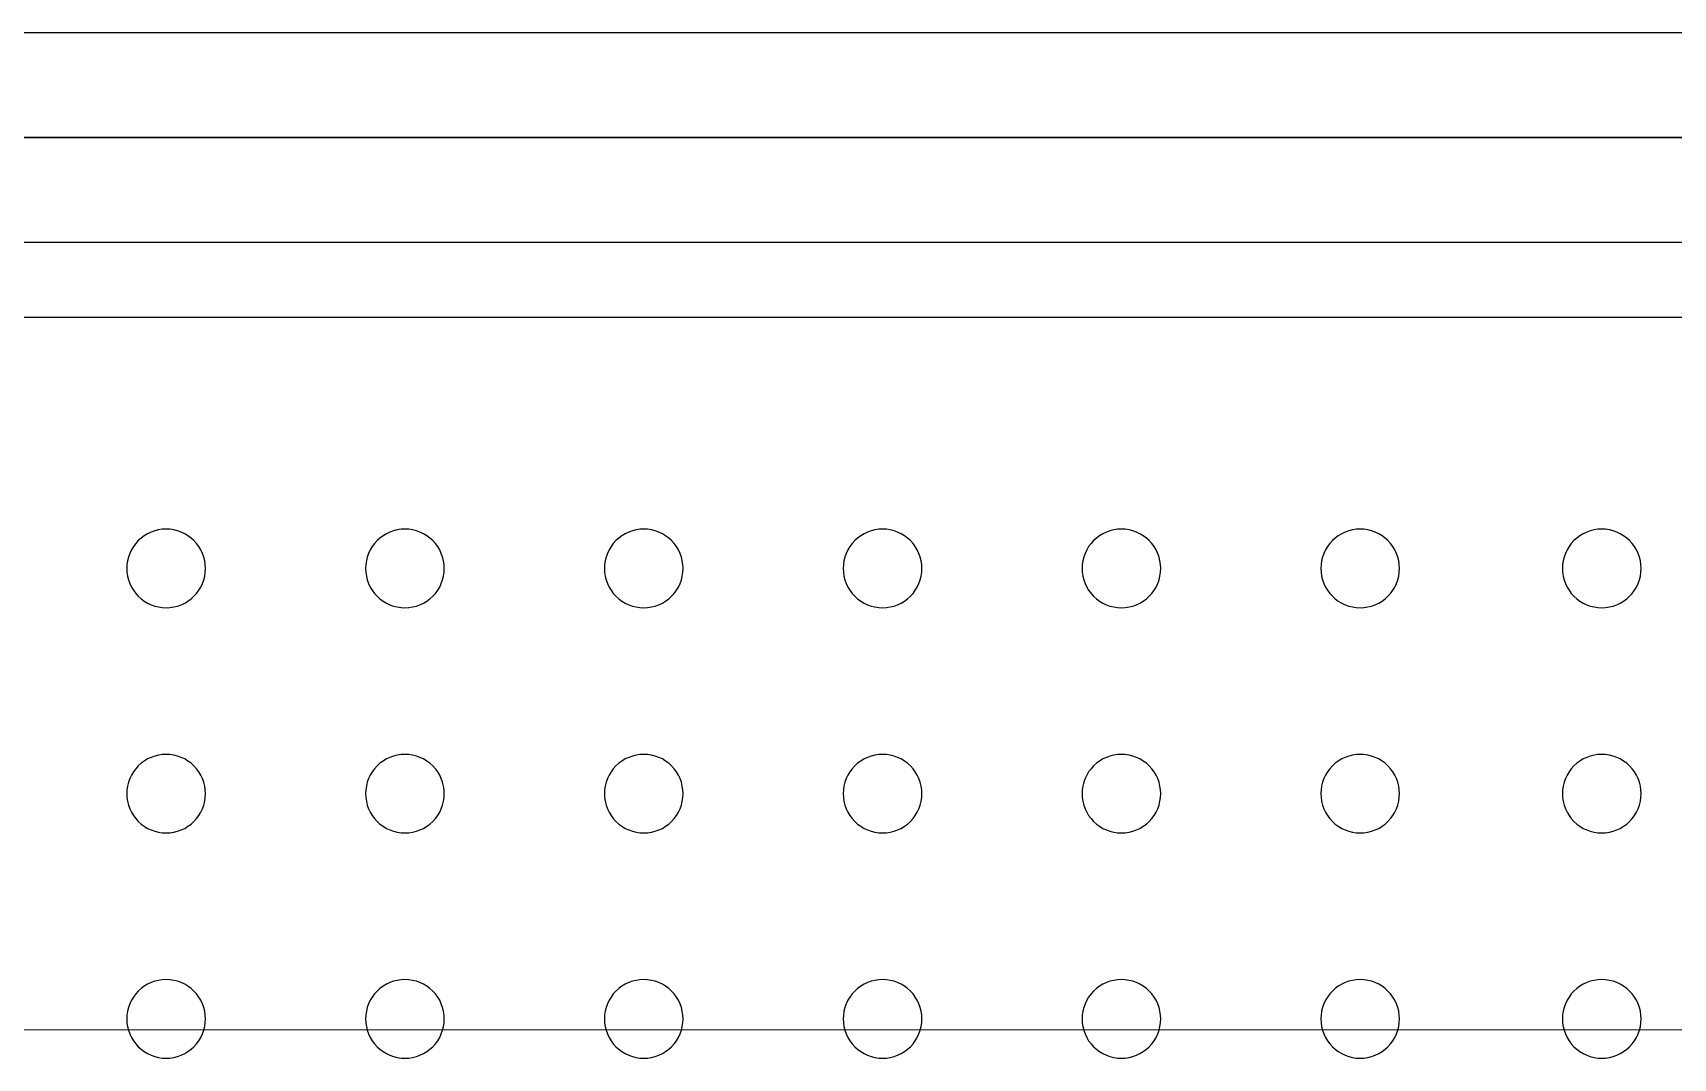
# Model space of a CAD drawing. Header units: millimetres. Extents: x -159872 to 386485, y -250577 to 158966.
# Drawn here: x 158879.3 to 159005.1, y 10078.4 to 10157.1 of the extents above; entities that cross this region are included whole.
import ezdxf

# ---------------------------------------------------------------- set-up
doc = ezdxf.new("R2010")
doc.units = ezdxf.units.MM
doc.layers.get('0').update_dxf_attribs({"lineweight": 25})
doc.layers.add('LDS-equipment-kitchen equipment', color=3, linetype='Continuous', lineweight=13)

# ---------------------------------------------------------------- blocks, each defined once
blk = doc.blocks.new('A$C41f9af21')
at = {"lineweight": 25, "transparency": 33554687}
for points in [[(458.78, 534.84, 0), (149.13, 534.84, 0)], [(110.91, 526.8, 0), (497, 526.8, 0)], [(497, 526.8, 0), (110.91, 526.8, 0)], [(458.78, 518.76, 0), (149.13, 518.76, 0)], [(458.78, 513, 0), (149.13, 513, 0)]]:
    blk.add_polyline3d(points, dxfattribs=at)
at = {"lineweight": 25}
for points in [[(258.39, 493.75, 0), (258.4, 493.45, 0), (258.45, 493.16, 0), (258.52, 492.87, 0), (258.62, 492.59, 0), (258.75, 492.32, 0), (258.9, 492.07, 0), (259.08, 491.83, 0), (259.27, 491.61, 0), (259.49, 491.41, 0), (259.73, 491.24, 0), (259.99, 491.09, 0), (260.25, 490.96, 0), (260.53, 490.86, 0), (260.82, 490.79, 0), (261.11, 490.74, 0), (261.41, 490.73, 0), (261.7, 490.74, 0), (262, 490.79, 0), (262.28, 490.86, 0), (262.56, 490.96, 0), (262.83, 491.09, 0), (263.08, 491.24, 0), (263.32, 491.41, 0), (263.54, 491.61, 0), (263.74, 491.83, 0), (263.92, 492.07, 0), (264.07, 492.32, 0), (264.2, 492.59, 0), (264.3, 492.87, 0), (264.37, 493.16, 0), (264.41, 493.45, 0), (264.43, 493.75, 0), (264.41, 494.04, 0), (264.37, 494.34, 0), (264.3, 494.62, 0), (264.2, 494.9, 0), (264.07, 495.17, 0), (263.92, 495.42, 0), (263.74, 495.66, 0), (263.54, 495.88, 0), (263.32, 496.08, 0), (263.08, 496.26, 0), (262.83, 496.41, 0), (262.56, 496.53, 0), (262.28, 496.63, 0), (262, 496.71, 0), (261.7, 496.75, 0), (261.41, 496.76, 0), (261.11, 496.75, 0), (260.82, 496.71, 0), (260.53, 496.63, 0), (260.25, 496.53, 0), (259.99, 496.41, 0), (259.73, 496.26, 0), (259.49, 496.08, 0), (259.27, 495.88, 0), (259.08, 495.66, 0), (258.9, 495.42, 0), (258.75, 495.17, 0), (258.62, 494.9, 0), (258.52, 494.62, 0), (258.45, 494.34, 0), (258.4, 494.04, 0), (258.39, 493.75, 0)], [(276.71, 493.75, 0), (276.72, 493.45, 0), (276.77, 493.16, 0), (276.84, 492.87, 0), (276.94, 492.59, 0), (277.06, 492.32, 0), (277.22, 492.07, 0), (277.39, 491.83, 0), (277.59, 491.61, 0), (277.81, 491.41, 0), (278.05, 491.24, 0), (278.3, 491.09, 0), (278.57, 490.96, 0), (278.85, 490.86, 0), (279.14, 490.79, 0), (279.43, 490.74, 0), (279.73, 490.73, 0), (280.02, 490.74, 0), (280.31, 490.79, 0), (280.6, 490.86, 0), (280.88, 490.96, 0), (281.15, 491.09, 0), (281.4, 491.24, 0), (281.64, 491.41, 0), (281.86, 491.61, 0), (282.06, 491.83, 0), (282.24, 492.07, 0), (282.39, 492.32, 0), (282.51, 492.59, 0), (282.61, 492.87, 0), (282.69, 493.16, 0), (282.73, 493.45, 0), (282.74, 493.75, 0), (282.73, 494.04, 0), (282.69, 494.34, 0), (282.61, 494.62, 0), (282.51, 494.9, 0), (282.39, 495.17, 0), (282.24, 495.42, 0), (282.06, 495.66, 0), (281.86, 495.88, 0), (281.64, 496.08, 0), (281.4, 496.26, 0), (281.15, 496.41, 0), (280.88, 496.53, 0), (280.6, 496.63, 0), (280.31, 496.71, 0), (280.02, 496.75, 0), (279.73, 496.76, 0), (279.43, 496.75, 0), (279.14, 496.71, 0), (278.85, 496.63, 0), (278.57, 496.53, 0), (278.3, 496.41, 0), (278.05, 496.26, 0), (277.81, 496.08, 0), (277.59, 495.88, 0), (277.39, 495.66, 0), (277.22, 495.42, 0), (277.06, 495.17, 0), (276.94, 494.9, 0), (276.84, 494.62, 0), (276.77, 494.34, 0), (276.72, 494.04, 0), (276.71, 493.75, 0)], [(295.03, 493.75, 0), (295.04, 493.45, 0), (295.08, 493.16, 0), (295.16, 492.87, 0), (295.26, 492.59, 0), (295.38, 492.32, 0), (295.54, 492.07, 0), (295.71, 491.83, 0), (295.91, 491.61, 0), (296.13, 491.41, 0), (296.37, 491.24, 0), (296.62, 491.09, 0), (296.89, 490.96, 0), (297.17, 490.86, 0), (297.46, 490.79, 0), (297.75, 490.74, 0), (298.04, 490.73, 0), (298.34, 490.74, 0), (298.63, 490.79, 0), (298.92, 490.86, 0), (299.2, 490.96, 0), (299.47, 491.09, 0), (299.72, 491.24, 0), (299.96, 491.41, 0), (300.18, 491.61, 0), (300.38, 491.83, 0), (300.55, 492.07, 0), (300.71, 492.32, 0), (300.83, 492.59, 0), (300.93, 492.87, 0), (301, 493.16, 0), (301.05, 493.45, 0), (301.06, 493.75, 0), (301.05, 494.04, 0), (301, 494.34, 0), (300.93, 494.62, 0), (300.83, 494.9, 0), (300.71, 495.17, 0), (300.55, 495.42, 0), (300.38, 495.66, 0), (300.18, 495.88, 0), (299.96, 496.08, 0), (299.72, 496.26, 0), (299.47, 496.41, 0), (299.2, 496.53, 0), (298.92, 496.63, 0), (298.63, 496.71, 0), (298.34, 496.75, 0), (298.04, 496.76, 0), (297.75, 496.75, 0), (297.46, 496.71, 0), (297.17, 496.63, 0), (296.89, 496.53, 0), (296.62, 496.41, 0), (296.37, 496.26, 0), (296.13, 496.08, 0), (295.91, 495.88, 0), (295.71, 495.66, 0), (295.54, 495.42, 0), (295.38, 495.17, 0), (295.26, 494.9, 0), (295.16, 494.62, 0), (295.08, 494.34, 0), (295.04, 494.04, 0), (295.03, 493.75, 0)], [(313.34, 493.75, 0), (313.36, 493.45, 0), (313.4, 493.16, 0), (313.47, 492.87, 0), (313.57, 492.59, 0), (313.7, 492.32, 0), (313.85, 492.07, 0), (314.03, 491.83, 0), (314.23, 491.61, 0), (314.45, 491.41, 0), (314.69, 491.24, 0), (314.94, 491.09, 0), (315.21, 490.96, 0), (315.49, 490.86, 0), (315.77, 490.79, 0), (316.07, 490.74, 0), (316.36, 490.73, 0), (316.66, 490.74, 0), (316.95, 490.79, 0), (317.24, 490.86, 0), (317.52, 490.96, 0), (317.79, 491.09, 0), (318.04, 491.24, 0), (318.28, 491.41, 0), (318.5, 491.61, 0), (318.7, 491.83, 0), (318.87, 492.07, 0), (319.02, 492.32, 0), (319.15, 492.59, 0), (319.25, 492.87, 0), (319.32, 493.16, 0), (319.37, 493.45, 0), (319.38, 493.75, 0), (319.37, 494.04, 0), (319.32, 494.34, 0), (319.25, 494.62, 0), (319.15, 494.9, 0), (319.02, 495.17, 0), (318.87, 495.42, 0), (318.7, 495.66, 0), (318.5, 495.88, 0), (318.28, 496.08, 0), (318.04, 496.26, 0), (317.79, 496.41, 0), (317.52, 496.53, 0), (317.24, 496.63, 0), (316.95, 496.71, 0), (316.66, 496.75, 0), (316.36, 496.76, 0), (316.07, 496.75, 0), (315.77, 496.71, 0), (315.49, 496.63, 0), (315.21, 496.53, 0), (314.94, 496.41, 0), (314.69, 496.26, 0), (314.45, 496.08, 0), (314.23, 495.88, 0), (314.03, 495.66, 0), (313.85, 495.42, 0), (313.7, 495.17, 0), (313.57, 494.9, 0), (313.47, 494.62, 0), (313.4, 494.34, 0), (313.36, 494.04, 0), (313.34, 493.75, 0)], [(331.66, 493.75, 0), (331.68, 493.45, 0), (331.72, 493.16, 0), (331.79, 492.87, 0), (331.89, 492.59, 0), (332.02, 492.32, 0), (332.17, 492.07, 0), (332.35, 491.83, 0), (332.55, 491.61, 0), (332.77, 491.41, 0), (333, 491.24, 0), (333.26, 491.09, 0), (333.53, 490.96, 0), (333.8, 490.86, 0), (334.09, 490.79, 0), (334.39, 490.74, 0), (334.68, 490.73, 0), (334.98, 490.74, 0), (335.27, 490.79, 0), (335.56, 490.86, 0), (335.84, 490.96, 0), (336.1, 491.09, 0), (336.36, 491.24, 0), (336.6, 491.41, 0), (336.81, 491.61, 0), (337.01, 491.83, 0), (337.19, 492.07, 0), (337.34, 492.32, 0), (337.47, 492.59, 0), (337.57, 492.87, 0), (337.64, 493.16, 0), (337.68, 493.45, 0), (337.7, 493.75, 0), (337.68, 494.04, 0), (337.64, 494.34, 0), (337.57, 494.62, 0), (337.47, 494.9, 0), (337.34, 495.17, 0), (337.19, 495.42, 0), (337.01, 495.66, 0), (336.81, 495.88, 0), (336.6, 496.08, 0), (336.36, 496.26, 0), (336.1, 496.41, 0), (335.84, 496.53, 0), (335.56, 496.63, 0), (335.27, 496.71, 0), (334.98, 496.75, 0), (334.68, 496.76, 0), (334.39, 496.75, 0), (334.09, 496.71, 0), (333.8, 496.63, 0), (333.53, 496.53, 0), (333.26, 496.41, 0), (333, 496.26, 0), (332.77, 496.08, 0), (332.55, 495.88, 0), (332.35, 495.66, 0), (332.17, 495.42, 0), (332.02, 495.17, 0), (331.89, 494.9, 0), (331.79, 494.62, 0), (331.72, 494.34, 0), (331.68, 494.04, 0), (331.66, 493.75, 0)], [(349.98, 493.75, 0), (350, 493.45, 0), (350.04, 493.16, 0), (350.11, 492.87, 0), (350.21, 492.59, 0), (350.34, 492.32, 0), (350.49, 492.07, 0), (350.67, 491.83, 0), (350.87, 491.61, 0), (351.08, 491.41, 0), (351.32, 491.24, 0), (351.58, 491.09, 0), (351.84, 490.96, 0), (352.12, 490.86, 0), (352.41, 490.79, 0), (352.7, 490.74, 0), (353, 490.73, 0), (353.29, 490.74, 0), (353.59, 490.79, 0), (353.87, 490.86, 0), (354.15, 490.96, 0), (354.42, 491.09, 0), (354.68, 491.24, 0), (354.91, 491.41, 0), (355.13, 491.61, 0), (355.33, 491.83, 0), (355.51, 492.07, 0), (355.66, 492.32, 0), (355.79, 492.59, 0), (355.89, 492.87, 0), (355.96, 493.16, 0), (356, 493.45, 0), (356.02, 493.75, 0), (356, 494.04, 0), (355.96, 494.34, 0), (355.89, 494.62, 0), (355.79, 494.9, 0), (355.66, 495.17, 0), (355.51, 495.42, 0), (355.33, 495.66, 0), (355.13, 495.88, 0), (354.91, 496.08, 0), (354.68, 496.26, 0), (354.42, 496.41, 0), (354.15, 496.53, 0), (353.87, 496.63, 0), (353.59, 496.71, 0), (353.29, 496.75, 0), (353, 496.76, 0), (352.7, 496.75, 0), (352.41, 496.71, 0), (352.12, 496.63, 0), (351.84, 496.53, 0), (351.58, 496.41, 0), (351.32, 496.26, 0), (351.08, 496.08, 0), (350.87, 495.88, 0), (350.67, 495.66, 0), (350.49, 495.42, 0), (350.34, 495.17, 0), (350.21, 494.9, 0), (350.11, 494.62, 0), (350.04, 494.34, 0), (350, 494.04, 0), (349.98, 493.75, 0)], [(368.51, 493.75, 0), (368.52, 493.45, 0), (368.57, 493.16, 0), (368.64, 492.87, 0), (368.74, 492.59, 0), (368.87, 492.32, 0), (369.02, 492.07, 0), (369.19, 491.83, 0), (369.39, 491.61, 0), (369.61, 491.41, 0), (369.85, 491.24, 0), (370.1, 491.09, 0), (370.37, 490.96, 0), (370.65, 490.86, 0), (370.94, 490.79, 0), (371.23, 490.74, 0), (371.53, 490.73, 0), (371.82, 490.74, 0), (372.12, 490.79, 0), (372.4, 490.86, 0), (372.68, 490.96, 0), (372.95, 491.09, 0), (373.2, 491.24, 0), (373.44, 491.41, 0), (373.66, 491.61, 0), (373.86, 491.83, 0), (374.04, 492.07, 0), (374.19, 492.32, 0), (374.31, 492.59, 0), (374.41, 492.87, 0), (374.49, 493.16, 0), (374.53, 493.45, 0), (374.54, 493.75, 0), (374.53, 494.04, 0), (374.49, 494.34, 0), (374.41, 494.62, 0), (374.31, 494.9, 0), (374.19, 495.17, 0), (374.04, 495.42, 0), (373.86, 495.66, 0), (373.66, 495.88, 0), (373.44, 496.08, 0), (373.2, 496.26, 0), (372.95, 496.41, 0), (372.68, 496.53, 0), (372.4, 496.63, 0), (372.12, 496.71, 0), (371.82, 496.75, 0), (371.53, 496.76, 0), (371.23, 496.75, 0), (370.94, 496.71, 0), (370.65, 496.63, 0), (370.37, 496.53, 0), (370.1, 496.41, 0), (369.85, 496.26, 0), (369.61, 496.08, 0), (369.39, 495.88, 0), (369.19, 495.66, 0), (369.02, 495.42, 0), (368.87, 495.17, 0), (368.74, 494.9, 0), (368.64, 494.62, 0), (368.57, 494.34, 0), (368.52, 494.04, 0), (368.51, 493.75, 0)], [(258.39, 476.47, 0), (258.4, 476.17, 0), (258.45, 475.88, 0), (258.52, 475.59, 0), (258.62, 475.31, 0), (258.75, 475.04, 0), (258.9, 474.79, 0), (259.08, 474.55, 0), (259.27, 474.33, 0), (259.49, 474.13, 0), (259.73, 473.96, 0), (259.99, 473.8, 0), (260.25, 473.68, 0), (260.53, 473.58, 0), (260.82, 473.51, 0), (261.11, 473.46, 0), (261.41, 473.45, 0), (261.7, 473.46, 0), (262, 473.51, 0), (262.28, 473.58, 0), (262.56, 473.68, 0), (262.83, 473.8, 0), (263.08, 473.96, 0), (263.32, 474.13, 0), (263.54, 474.33, 0), (263.74, 474.55, 0), (263.92, 474.79, 0), (264.07, 475.04, 0), (264.2, 475.31, 0), (264.3, 475.59, 0), (264.37, 475.88, 0), (264.41, 476.17, 0), (264.43, 476.47, 0), (264.41, 476.76, 0), (264.37, 477.05, 0), (264.3, 477.34, 0), (264.2, 477.62, 0), (264.07, 477.89, 0), (263.92, 478.14, 0), (263.74, 478.38, 0), (263.54, 478.6, 0), (263.32, 478.8, 0), (263.08, 478.97, 0), (262.83, 479.13, 0), (262.56, 479.25, 0), (262.28, 479.35, 0), (262, 479.42, 0), (261.7, 479.47, 0), (261.41, 479.48, 0), (261.11, 479.47, 0), (260.82, 479.42, 0), (260.53, 479.35, 0), (260.25, 479.25, 0), (259.99, 479.13, 0), (259.73, 478.97, 0), (259.49, 478.8, 0), (259.27, 478.6, 0), (259.08, 478.38, 0), (258.9, 478.14, 0), (258.75, 477.89, 0), (258.62, 477.62, 0), (258.52, 477.34, 0), (258.45, 477.05, 0), (258.4, 476.76, 0), (258.39, 476.47, 0)], [(276.71, 476.47, 0), (276.72, 476.17, 0), (276.77, 475.88, 0), (276.84, 475.59, 0), (276.94, 475.31, 0), (277.06, 475.04, 0), (277.22, 474.79, 0), (277.39, 474.55, 0), (277.59, 474.33, 0), (277.81, 474.13, 0), (278.05, 473.96, 0), (278.3, 473.8, 0), (278.57, 473.68, 0), (278.85, 473.58, 0), (279.14, 473.51, 0), (279.43, 473.46, 0), (279.73, 473.45, 0), (280.02, 473.46, 0), (280.31, 473.51, 0), (280.6, 473.58, 0), (280.88, 473.68, 0), (281.15, 473.8, 0), (281.4, 473.96, 0), (281.64, 474.13, 0), (281.86, 474.33, 0), (282.06, 474.55, 0), (282.24, 474.79, 0), (282.39, 475.04, 0), (282.51, 475.31, 0), (282.61, 475.59, 0), (282.69, 475.88, 0), (282.73, 476.17, 0), (282.74, 476.47, 0), (282.73, 476.76, 0), (282.69, 477.05, 0), (282.61, 477.34, 0), (282.51, 477.62, 0), (282.39, 477.89, 0), (282.24, 478.14, 0), (282.06, 478.38, 0), (281.86, 478.6, 0), (281.64, 478.8, 0), (281.4, 478.97, 0), (281.15, 479.13, 0), (280.88, 479.25, 0), (280.6, 479.35, 0), (280.31, 479.42, 0), (280.02, 479.47, 0), (279.73, 479.48, 0), (279.43, 479.47, 0), (279.14, 479.42, 0), (278.85, 479.35, 0), (278.57, 479.25, 0), (278.3, 479.13, 0), (278.05, 478.97, 0), (277.81, 478.8, 0), (277.59, 478.6, 0), (277.39, 478.38, 0), (277.22, 478.14, 0), (277.06, 477.89, 0), (276.94, 477.62, 0), (276.84, 477.34, 0), (276.77, 477.05, 0), (276.72, 476.76, 0), (276.71, 476.47, 0)], [(295.03, 476.47, 0), (295.04, 476.17, 0), (295.08, 475.88, 0), (295.16, 475.59, 0), (295.26, 475.31, 0), (295.38, 475.04, 0), (295.54, 474.79, 0), (295.71, 474.55, 0), (295.91, 474.33, 0), (296.13, 474.13, 0), (296.37, 473.96, 0), (296.62, 473.8, 0), (296.89, 473.68, 0), (297.17, 473.58, 0), (297.46, 473.51, 0), (297.75, 473.46, 0), (298.04, 473.45, 0), (298.34, 473.46, 0), (298.63, 473.51, 0), (298.92, 473.58, 0), (299.2, 473.68, 0), (299.47, 473.8, 0), (299.72, 473.96, 0), (299.96, 474.13, 0), (300.18, 474.33, 0), (300.38, 474.55, 0), (300.55, 474.79, 0), (300.71, 475.04, 0), (300.83, 475.31, 0), (300.93, 475.59, 0), (301, 475.88, 0), (301.05, 476.17, 0), (301.06, 476.47, 0), (301.05, 476.76, 0), (301, 477.05, 0), (300.93, 477.34, 0), (300.83, 477.62, 0), (300.71, 477.89, 0), (300.55, 478.14, 0), (300.38, 478.38, 0), (300.18, 478.6, 0), (299.96, 478.8, 0), (299.72, 478.97, 0), (299.47, 479.13, 0), (299.2, 479.25, 0), (298.92, 479.35, 0), (298.63, 479.42, 0), (298.34, 479.47, 0), (298.04, 479.48, 0), (297.75, 479.47, 0), (297.46, 479.42, 0), (297.17, 479.35, 0), (296.89, 479.25, 0), (296.62, 479.13, 0), (296.37, 478.97, 0), (296.13, 478.8, 0), (295.91, 478.6, 0), (295.71, 478.38, 0), (295.54, 478.14, 0), (295.38, 477.89, 0), (295.26, 477.62, 0), (295.16, 477.34, 0), (295.08, 477.05, 0), (295.04, 476.76, 0), (295.03, 476.47, 0)], [(313.34, 476.47, 0), (313.36, 476.17, 0), (313.4, 475.88, 0), (313.47, 475.59, 0), (313.57, 475.31, 0), (313.7, 475.04, 0), (313.85, 474.79, 0), (314.03, 474.55, 0), (314.23, 474.33, 0), (314.45, 474.13, 0), (314.69, 473.96, 0), (314.94, 473.8, 0), (315.21, 473.68, 0), (315.49, 473.58, 0), (315.77, 473.51, 0), (316.07, 473.46, 0), (316.36, 473.45, 0), (316.66, 473.46, 0), (316.95, 473.51, 0), (317.24, 473.58, 0), (317.52, 473.68, 0), (317.79, 473.8, 0), (318.04, 473.96, 0), (318.28, 474.13, 0), (318.5, 474.33, 0), (318.7, 474.55, 0), (318.87, 474.79, 0), (319.02, 475.04, 0), (319.15, 475.31, 0), (319.25, 475.59, 0), (319.32, 475.88, 0), (319.37, 476.17, 0), (319.38, 476.47, 0), (319.37, 476.76, 0), (319.32, 477.05, 0), (319.25, 477.34, 0), (319.15, 477.62, 0), (319.02, 477.89, 0), (318.87, 478.14, 0), (318.7, 478.38, 0), (318.5, 478.6, 0), (318.28, 478.8, 0), (318.04, 478.97, 0), (317.79, 479.13, 0), (317.52, 479.25, 0), (317.24, 479.35, 0), (316.95, 479.42, 0), (316.66, 479.47, 0), (316.36, 479.48, 0), (316.07, 479.47, 0), (315.77, 479.42, 0), (315.49, 479.35, 0), (315.21, 479.25, 0), (314.94, 479.13, 0), (314.69, 478.97, 0), (314.45, 478.8, 0), (314.23, 478.6, 0), (314.03, 478.38, 0), (313.85, 478.14, 0), (313.7, 477.89, 0), (313.57, 477.62, 0), (313.47, 477.34, 0), (313.4, 477.05, 0), (313.36, 476.76, 0), (313.34, 476.47, 0)], [(331.66, 476.47, 0), (331.68, 476.17, 0), (331.72, 475.88, 0), (331.79, 475.59, 0), (331.89, 475.31, 0), (332.02, 475.04, 0), (332.17, 474.79, 0), (332.35, 474.55, 0), (332.55, 474.33, 0), (332.77, 474.13, 0), (333, 473.96, 0), (333.26, 473.8, 0), (333.53, 473.68, 0), (333.8, 473.58, 0), (334.09, 473.51, 0), (334.39, 473.46, 0), (334.68, 473.45, 0), (334.98, 473.46, 0), (335.27, 473.51, 0), (335.56, 473.58, 0), (335.84, 473.68, 0), (336.1, 473.8, 0), (336.36, 473.96, 0), (336.6, 474.13, 0), (336.81, 474.33, 0), (337.01, 474.55, 0), (337.19, 474.79, 0), (337.34, 475.04, 0), (337.47, 475.31, 0), (337.57, 475.59, 0), (337.64, 475.88, 0), (337.68, 476.17, 0), (337.7, 476.47, 0), (337.68, 476.76, 0), (337.64, 477.05, 0), (337.57, 477.34, 0), (337.47, 477.62, 0), (337.34, 477.89, 0), (337.19, 478.14, 0), (337.01, 478.38, 0), (336.81, 478.6, 0), (336.6, 478.8, 0), (336.36, 478.97, 0), (336.1, 479.13, 0), (335.84, 479.25, 0), (335.56, 479.35, 0), (335.27, 479.42, 0), (334.98, 479.47, 0), (334.68, 479.48, 0), (334.39, 479.47, 0), (334.09, 479.42, 0), (333.8, 479.35, 0), (333.53, 479.25, 0), (333.26, 479.13, 0), (333, 478.97, 0), (332.77, 478.8, 0), (332.55, 478.6, 0), (332.35, 478.38, 0), (332.17, 478.14, 0), (332.02, 477.89, 0), (331.89, 477.62, 0), (331.79, 477.34, 0), (331.72, 477.05, 0), (331.68, 476.76, 0), (331.66, 476.47, 0)], [(349.98, 476.47, 0), (350, 476.17, 0), (350.04, 475.88, 0), (350.11, 475.59, 0), (350.21, 475.31, 0), (350.34, 475.04, 0), (350.49, 474.79, 0), (350.67, 474.55, 0), (350.87, 474.33, 0), (351.08, 474.13, 0), (351.32, 473.96, 0), (351.58, 473.8, 0), (351.84, 473.68, 0), (352.12, 473.58, 0), (352.41, 473.51, 0), (352.7, 473.46, 0), (353, 473.45, 0), (353.29, 473.46, 0), (353.59, 473.51, 0), (353.87, 473.58, 0), (354.15, 473.68, 0), (354.42, 473.8, 0), (354.68, 473.96, 0), (354.91, 474.13, 0), (355.13, 474.33, 0), (355.33, 474.55, 0), (355.51, 474.79, 0), (355.66, 475.04, 0), (355.79, 475.31, 0), (355.89, 475.59, 0), (355.96, 475.88, 0), (356, 476.17, 0), (356.02, 476.47, 0), (356, 476.76, 0), (355.96, 477.05, 0), (355.89, 477.34, 0), (355.79, 477.62, 0), (355.66, 477.89, 0), (355.51, 478.14, 0), (355.33, 478.38, 0), (355.13, 478.6, 0), (354.91, 478.8, 0), (354.68, 478.97, 0), (354.42, 479.13, 0), (354.15, 479.25, 0), (353.87, 479.35, 0), (353.59, 479.42, 0), (353.29, 479.47, 0), (353, 479.48, 0), (352.7, 479.47, 0), (352.41, 479.42, 0), (352.12, 479.35, 0), (351.84, 479.25, 0), (351.58, 479.13, 0), (351.32, 478.97, 0), (351.08, 478.8, 0), (350.87, 478.6, 0), (350.67, 478.38, 0), (350.49, 478.14, 0), (350.34, 477.89, 0), (350.21, 477.62, 0), (350.11, 477.34, 0), (350.04, 477.05, 0), (350, 476.76, 0), (349.98, 476.47, 0)], [(368.51, 476.47, 0), (368.52, 476.17, 0), (368.57, 475.88, 0), (368.64, 475.59, 0), (368.74, 475.31, 0), (368.87, 475.04, 0), (369.02, 474.79, 0), (369.19, 474.55, 0), (369.39, 474.33, 0), (369.61, 474.13, 0), (369.85, 473.96, 0), (370.1, 473.8, 0), (370.37, 473.68, 0), (370.65, 473.58, 0), (370.94, 473.51, 0), (371.23, 473.46, 0), (371.53, 473.45, 0), (371.82, 473.46, 0), (372.12, 473.51, 0), (372.4, 473.58, 0), (372.68, 473.68, 0), (372.95, 473.8, 0), (373.2, 473.96, 0), (373.44, 474.13, 0), (373.66, 474.33, 0), (373.86, 474.55, 0), (374.04, 474.79, 0), (374.19, 475.04, 0), (374.31, 475.31, 0), (374.41, 475.59, 0), (374.49, 475.88, 0), (374.53, 476.17, 0), (374.54, 476.47, 0), (374.53, 476.76, 0), (374.49, 477.05, 0), (374.41, 477.34, 0), (374.31, 477.62, 0), (374.19, 477.89, 0), (374.04, 478.14, 0), (373.86, 478.38, 0), (373.66, 478.6, 0), (373.44, 478.8, 0), (373.2, 478.97, 0), (372.95, 479.13, 0), (372.68, 479.25, 0), (372.4, 479.35, 0), (372.12, 479.42, 0), (371.82, 479.47, 0), (371.53, 479.48, 0), (371.23, 479.47, 0), (370.94, 479.42, 0), (370.65, 479.35, 0), (370.37, 479.25, 0), (370.1, 479.13, 0), (369.85, 478.97, 0), (369.61, 478.8, 0), (369.39, 478.6, 0), (369.19, 478.38, 0), (369.02, 478.14, 0), (368.87, 477.89, 0), (368.74, 477.62, 0), (368.64, 477.34, 0), (368.57, 477.05, 0), (368.52, 476.76, 0), (368.51, 476.47, 0)], [(258.39, 459.18, 0), (258.4, 458.89, 0), (258.45, 458.59, 0), (258.52, 458.31, 0), (258.62, 458.03, 0), (258.75, 457.76, 0), (258.9, 457.51, 0), (259.08, 457.27, 0), (259.27, 457.05, 0), (259.49, 456.85, 0), (259.73, 456.67, 0), (259.99, 456.52, 0), (260.25, 456.4, 0), (260.53, 456.3, 0), (260.82, 456.22, 0), (261.11, 456.18, 0), (261.41, 456.17, 0), (261.7, 456.18, 0), (262, 456.22, 0), (262.28, 456.3, 0), (262.56, 456.4, 0), (262.83, 456.52, 0), (263.08, 456.67, 0), (263.32, 456.85, 0), (263.54, 457.05, 0), (263.74, 457.27, 0), (263.92, 457.51, 0), (264.07, 457.76, 0), (264.2, 458.03, 0), (264.3, 458.31, 0), (264.37, 458.59, 0), (264.41, 458.89, 0), (264.43, 459.18, 0), (264.41, 459.48, 0), (264.37, 459.77, 0), (264.3, 460.06, 0), (264.2, 460.34, 0), (264.07, 460.61, 0), (263.92, 460.86, 0), (263.74, 461.1, 0), (263.54, 461.32, 0), (263.32, 461.52, 0), (263.08, 461.69, 0), (262.83, 461.84, 0), (262.56, 461.97, 0), (262.28, 462.07, 0), (262, 462.14, 0), (261.7, 462.19, 0), (261.41, 462.2, 0), (261.11, 462.19, 0), (260.82, 462.14, 0), (260.53, 462.07, 0), (260.25, 461.97, 0), (259.99, 461.84, 0), (259.73, 461.69, 0), (259.49, 461.52, 0), (259.27, 461.32, 0), (259.08, 461.1, 0), (258.9, 460.86, 0), (258.75, 460.61, 0), (258.62, 460.34, 0), (258.52, 460.06, 0), (258.45, 459.77, 0), (258.4, 459.48, 0), (258.39, 459.18, 0)], [(276.71, 459.18, 0), (276.72, 458.89, 0), (276.77, 458.59, 0), (276.84, 458.31, 0), (276.94, 458.03, 0), (277.06, 457.76, 0), (277.22, 457.51, 0), (277.39, 457.27, 0), (277.59, 457.05, 0), (277.81, 456.85, 0), (278.05, 456.67, 0), (278.3, 456.52, 0), (278.57, 456.4, 0), (278.85, 456.3, 0), (279.14, 456.22, 0), (279.43, 456.18, 0), (279.73, 456.17, 0), (280.02, 456.18, 0), (280.31, 456.22, 0), (280.6, 456.3, 0), (280.88, 456.4, 0), (281.15, 456.52, 0), (281.4, 456.67, 0), (281.64, 456.85, 0), (281.86, 457.05, 0), (282.06, 457.27, 0), (282.24, 457.51, 0), (282.39, 457.76, 0), (282.51, 458.03, 0), (282.61, 458.31, 0), (282.69, 458.59, 0), (282.73, 458.89, 0), (282.74, 459.18, 0), (282.73, 459.48, 0), (282.69, 459.77, 0), (282.61, 460.06, 0), (282.51, 460.34, 0), (282.39, 460.61, 0), (282.24, 460.86, 0), (282.06, 461.1, 0), (281.86, 461.32, 0), (281.64, 461.52, 0), (281.4, 461.69, 0), (281.15, 461.84, 0), (280.88, 461.97, 0), (280.6, 462.07, 0), (280.31, 462.14, 0), (280.02, 462.19, 0), (279.73, 462.2, 0), (279.43, 462.19, 0), (279.14, 462.14, 0), (278.85, 462.07, 0), (278.57, 461.97, 0), (278.3, 461.84, 0), (278.05, 461.69, 0), (277.81, 461.52, 0), (277.59, 461.32, 0), (277.39, 461.1, 0), (277.22, 460.86, 0), (277.06, 460.61, 0), (276.94, 460.34, 0), (276.84, 460.06, 0), (276.77, 459.77, 0), (276.72, 459.48, 0), (276.71, 459.18, 0)], [(295.03, 459.18, 0), (295.04, 458.89, 0), (295.08, 458.59, 0), (295.16, 458.31, 0), (295.26, 458.03, 0), (295.38, 457.76, 0), (295.54, 457.51, 0), (295.71, 457.27, 0), (295.91, 457.05, 0), (296.13, 456.85, 0), (296.37, 456.67, 0), (296.62, 456.52, 0), (296.89, 456.4, 0), (297.17, 456.3, 0), (297.46, 456.22, 0), (297.75, 456.18, 0), (298.04, 456.17, 0), (298.34, 456.18, 0), (298.63, 456.22, 0), (298.92, 456.3, 0), (299.2, 456.4, 0), (299.47, 456.52, 0), (299.72, 456.67, 0), (299.96, 456.85, 0), (300.18, 457.05, 0), (300.38, 457.27, 0), (300.55, 457.51, 0), (300.71, 457.76, 0), (300.83, 458.03, 0), (300.93, 458.31, 0), (301, 458.59, 0), (301.05, 458.89, 0), (301.06, 459.18, 0), (301.05, 459.48, 0), (301, 459.77, 0), (300.93, 460.06, 0), (300.83, 460.34, 0), (300.71, 460.61, 0), (300.55, 460.86, 0), (300.38, 461.1, 0), (300.18, 461.32, 0), (299.96, 461.52, 0), (299.72, 461.69, 0), (299.47, 461.84, 0), (299.2, 461.97, 0), (298.92, 462.07, 0), (298.63, 462.14, 0), (298.34, 462.19, 0), (298.04, 462.2, 0), (297.75, 462.19, 0), (297.46, 462.14, 0), (297.17, 462.07, 0), (296.89, 461.97, 0), (296.62, 461.84, 0), (296.37, 461.69, 0), (296.13, 461.52, 0), (295.91, 461.32, 0), (295.71, 461.1, 0), (295.54, 460.86, 0), (295.38, 460.61, 0), (295.26, 460.34, 0), (295.16, 460.06, 0), (295.08, 459.77, 0), (295.04, 459.48, 0), (295.03, 459.18, 0)], [(313.34, 459.18, 0), (313.36, 458.89, 0), (313.4, 458.59, 0), (313.47, 458.31, 0), (313.57, 458.03, 0), (313.7, 457.76, 0), (313.85, 457.51, 0), (314.03, 457.27, 0), (314.23, 457.05, 0), (314.45, 456.85, 0), (314.69, 456.67, 0), (314.94, 456.52, 0), (315.21, 456.4, 0), (315.49, 456.3, 0), (315.77, 456.22, 0), (316.07, 456.18, 0), (316.36, 456.17, 0), (316.66, 456.18, 0), (316.95, 456.22, 0), (317.24, 456.3, 0), (317.52, 456.4, 0), (317.79, 456.52, 0), (318.04, 456.67, 0), (318.28, 456.85, 0), (318.5, 457.05, 0), (318.7, 457.27, 0), (318.87, 457.51, 0), (319.02, 457.76, 0), (319.15, 458.03, 0), (319.25, 458.31, 0), (319.32, 458.59, 0), (319.37, 458.89, 0), (319.38, 459.18, 0), (319.37, 459.48, 0), (319.32, 459.77, 0), (319.25, 460.06, 0), (319.15, 460.34, 0), (319.02, 460.61, 0), (318.87, 460.86, 0), (318.7, 461.1, 0), (318.5, 461.32, 0), (318.28, 461.52, 0), (318.04, 461.69, 0), (317.79, 461.84, 0), (317.52, 461.97, 0), (317.24, 462.07, 0), (316.95, 462.14, 0), (316.66, 462.19, 0), (316.36, 462.2, 0), (316.07, 462.19, 0), (315.77, 462.14, 0), (315.49, 462.07, 0), (315.21, 461.97, 0), (314.94, 461.84, 0), (314.69, 461.69, 0), (314.45, 461.52, 0), (314.23, 461.32, 0), (314.03, 461.1, 0), (313.85, 460.86, 0), (313.7, 460.61, 0), (313.57, 460.34, 0), (313.47, 460.06, 0), (313.4, 459.77, 0), (313.36, 459.48, 0), (313.34, 459.18, 0)], [(331.66, 459.18, 0), (331.68, 458.89, 0), (331.72, 458.59, 0), (331.79, 458.31, 0), (331.89, 458.03, 0), (332.02, 457.76, 0), (332.17, 457.51, 0), (332.35, 457.27, 0), (332.55, 457.05, 0), (332.77, 456.85, 0), (333, 456.67, 0), (333.26, 456.52, 0), (333.53, 456.4, 0), (333.8, 456.3, 0), (334.09, 456.22, 0), (334.39, 456.18, 0), (334.68, 456.17, 0), (334.98, 456.18, 0), (335.27, 456.22, 0), (335.56, 456.3, 0), (335.84, 456.4, 0), (336.1, 456.52, 0), (336.36, 456.67, 0), (336.6, 456.85, 0), (336.81, 457.05, 0), (337.01, 457.27, 0), (337.19, 457.51, 0), (337.34, 457.76, 0), (337.47, 458.03, 0), (337.57, 458.31, 0), (337.64, 458.59, 0), (337.68, 458.89, 0), (337.7, 459.18, 0), (337.68, 459.48, 0), (337.64, 459.77, 0), (337.57, 460.06, 0), (337.47, 460.34, 0), (337.34, 460.61, 0), (337.19, 460.86, 0), (337.01, 461.1, 0), (336.81, 461.32, 0), (336.6, 461.52, 0), (336.36, 461.69, 0), (336.1, 461.84, 0), (335.84, 461.97, 0), (335.56, 462.07, 0), (335.27, 462.14, 0), (334.98, 462.19, 0), (334.68, 462.2, 0), (334.39, 462.19, 0), (334.09, 462.14, 0), (333.8, 462.07, 0), (333.53, 461.97, 0), (333.26, 461.84, 0), (333, 461.69, 0), (332.77, 461.52, 0), (332.55, 461.32, 0), (332.35, 461.1, 0), (332.17, 460.86, 0), (332.02, 460.61, 0), (331.89, 460.34, 0), (331.79, 460.06, 0), (331.72, 459.77, 0), (331.68, 459.48, 0), (331.66, 459.18, 0)], [(349.98, 459.18, 0), (350, 458.89, 0), (350.04, 458.59, 0), (350.11, 458.31, 0), (350.21, 458.03, 0), (350.34, 457.76, 0), (350.49, 457.51, 0), (350.67, 457.27, 0), (350.87, 457.05, 0), (351.08, 456.85, 0), (351.32, 456.67, 0), (351.58, 456.52, 0), (351.84, 456.4, 0), (352.12, 456.3, 0), (352.41, 456.22, 0), (352.7, 456.18, 0), (353, 456.17, 0), (353.29, 456.18, 0), (353.59, 456.22, 0), (353.87, 456.3, 0), (354.15, 456.4, 0), (354.42, 456.52, 0), (354.68, 456.67, 0), (354.91, 456.85, 0), (355.13, 457.05, 0), (355.33, 457.27, 0), (355.51, 457.51, 0), (355.66, 457.76, 0), (355.79, 458.03, 0), (355.89, 458.31, 0), (355.96, 458.59, 0), (356, 458.89, 0), (356.02, 459.18, 0), (356, 459.48, 0), (355.96, 459.77, 0), (355.89, 460.06, 0), (355.79, 460.34, 0), (355.66, 460.61, 0), (355.51, 460.86, 0), (355.33, 461.1, 0), (355.13, 461.32, 0), (354.91, 461.52, 0), (354.68, 461.69, 0), (354.42, 461.84, 0), (354.15, 461.97, 0), (353.87, 462.07, 0), (353.59, 462.14, 0), (353.29, 462.19, 0), (353, 462.2, 0), (352.7, 462.19, 0), (352.41, 462.14, 0), (352.12, 462.07, 0), (351.84, 461.97, 0), (351.58, 461.84, 0), (351.32, 461.69, 0), (351.08, 461.52, 0), (350.87, 461.32, 0), (350.67, 461.1, 0), (350.49, 460.86, 0), (350.34, 460.61, 0), (350.21, 460.34, 0), (350.11, 460.06, 0), (350.04, 459.77, 0), (350, 459.48, 0), (349.98, 459.18, 0)], [(368.51, 459.18, 0), (368.52, 458.89, 0), (368.57, 458.59, 0), (368.64, 458.31, 0), (368.74, 458.03, 0), (368.87, 457.76, 0), (369.02, 457.51, 0), (369.19, 457.27, 0), (369.39, 457.05, 0), (369.61, 456.85, 0), (369.85, 456.67, 0), (370.1, 456.52, 0), (370.37, 456.4, 0), (370.65, 456.3, 0), (370.94, 456.22, 0), (371.23, 456.18, 0), (371.53, 456.17, 0), (371.82, 456.18, 0), (372.12, 456.22, 0), (372.4, 456.3, 0), (372.68, 456.4, 0), (372.95, 456.52, 0), (373.2, 456.67, 0), (373.44, 456.85, 0), (373.66, 457.05, 0), (373.86, 457.27, 0), (374.04, 457.51, 0), (374.19, 457.76, 0), (374.31, 458.03, 0), (374.41, 458.31, 0), (374.49, 458.59, 0), (374.53, 458.89, 0), (374.54, 459.18, 0), (374.53, 459.48, 0), (374.49, 459.77, 0), (374.41, 460.06, 0), (374.31, 460.34, 0), (374.19, 460.61, 0), (374.04, 460.86, 0), (373.86, 461.1, 0), (373.66, 461.32, 0), (373.44, 461.52, 0), (373.2, 461.69, 0), (372.95, 461.84, 0), (372.68, 461.97, 0), (372.4, 462.07, 0), (372.12, 462.14, 0), (371.82, 462.19, 0), (371.53, 462.2, 0), (371.23, 462.19, 0), (370.94, 462.14, 0), (370.65, 462.07, 0), (370.37, 461.97, 0), (370.1, 461.84, 0), (369.85, 461.69, 0), (369.61, 461.52, 0), (369.39, 461.32, 0), (369.19, 461.1, 0), (369.02, 460.86, 0), (368.87, 460.61, 0), (368.74, 460.34, 0), (368.64, 460.06, 0), (368.57, 459.77, 0), (368.52, 459.48, 0), (368.51, 459.18, 0)]]:
    blk.add_polyline3d(points, dxfattribs=at)
blk = doc.blocks.new('Group-410')
at = {"layer": 'LDS-equipment-kitchen equipment'}
blk.add_line((97505.17, 46538.12), (98954.62, 46538.07), dxfattribs=at)
at = {"layer": 'LDS-equipment-kitchen equipment', "rotation": 359.9999999945186}
blk.add_blockref('A$C41f9af21', (97954.62, 46079.75), dxfattribs=at)

msp = doc.modelspace()

# ---------------------------------------------------------------- block references
at = {"layer": 'LDS-equipment-kitchen equipment', "color": 7}
msp.add_blockref('Group-410', (60673.51323, -36457.51522), dxfattribs=at)

doc.saveas('drawing.dxf')
